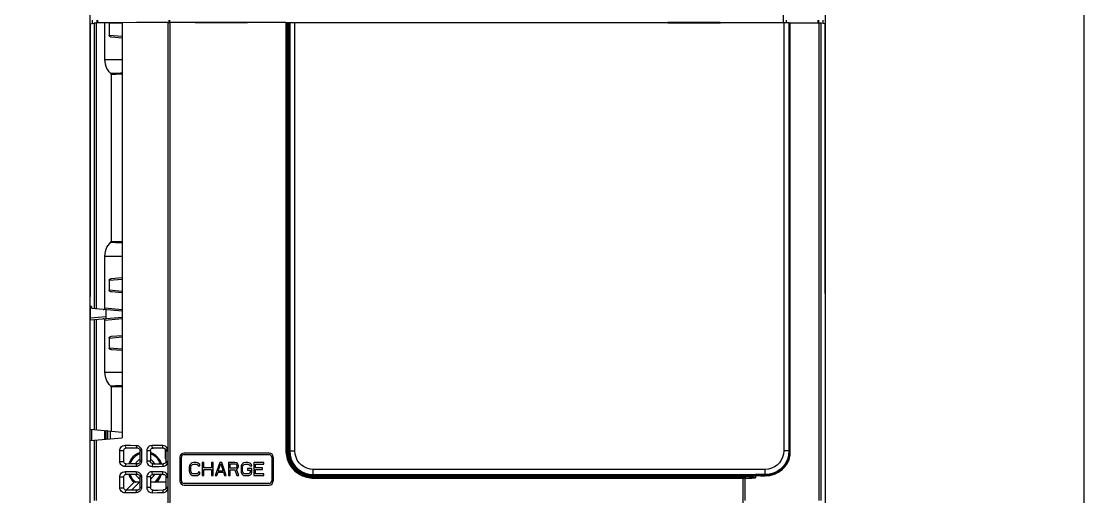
# Model space of a CAD drawing. Header units: inches. Extents: x 187 to 137830, y 99 to 66837.
# Drawn here: x 3117.6 to 3303.7, y 27599.2 to 27682.5 of the extents above; entities that cross this region are included whole.
import ezdxf

# ---------------------------------------------------------------- set-up
doc = ezdxf.new("R2010")
doc.units = ezdxf.units.IN
doc.header["$MEASUREMENT"] = 0
doc.layers.add('NETCHINH', color=7, linetype='Continuous', lineweight=30)

msp = doc.modelspace()

# ---------------------------------------------------------------- linework, layer by layer
at = {"color": 7, "linetype": 'Continuous'}
for p, q in [((3129.62, 27588.45), (3129.62, 27792.72)), ((3258.42, 27588.45), (3258.42, 27792.72)), ((3251.06, 27682.32), (3251.06, 27719.5)), ((3130.08, 27682.17), (3130.08, 27682.75)), ((3130.81, 27682.75), (3130.81, 27682.24)), ((3130.92, 27682.75), (3130.92, 27682.24)), ((3143.42, 27682.75), (3143.42, 27682.31)), ((3143.54, 27682.75), (3143.54, 27682.31)), ((3251.52, 27682.75), (3251.52, 27682.32)), ((3257.12, 27682.75), (3257.12, 27682.24)), ((3257.23, 27682.75), (3257.23, 27682.23)), ((3257.96, 27682.75), (3257.96, 27682.17)), ((3129.65, 27682.08), (3130.35, 27682.22)), ((3129.65, 27682.08), (3129.65, 27634.95)), ((3130.35, 27682.22), (3130.35, 27632.16)), ((3130.69, 27682.23), (3130.69, 27632.13)), ((3132.22, 27675.81), (3132.22, 27682.25)), ((3132.96, 27682.25), (3132.22, 27682.25)), ((3135.24, 27682.27), (3132.96, 27682.26)), ((3132.96, 27682.25), (3132.96, 27680.03)), ((3135.24, 27682.28), (3135.24, 27609.56)), ((3143.24, 27682.31), (3143.24, 27607.54)), ((3148.02, 27682.32), (3143.48, 27682.32)), ((3143.6, 27682.32), (3143.6, 27582.37)), ((3148.02, 27682.26), (3148.02, 27682.32)), ((3148.02, 27682.31), (3157.22, 27682.31)), ((3157.22, 27682.26), (3148.02, 27682.26)), ((3157.21, 27682.29), (3148.04, 27682.29)), ((3148.04, 27682.29), (3157.21, 27682.29)), ((3157.22, 27682.26), (3157.22, 27682.32)), ((3163.93, 27682.32), (3157.22, 27682.32)), ((3163.93, 27682.32), (3163.93, 27607.3)), ((3164.12, 27682.31), (3164.12, 27607.3)), ((3164.12, 27607.3), (3164.12, 27682.31)), ((3164.12, 27682.31), (3164.41, 27682.31)), ((3164.3, 27607.3), (3164.3, 27682.31)), ((3164.3, 27682.31), (3164.41, 27682.31)), ((3164.41, 27682.31), (3164.41, 27607.26)), ((3164.6, 27682.31), (3164.6, 27607.26)), ((3165.5, 27607.26), (3165.5, 27682.32)), ((3165.5, 27682.32), (3230.82, 27682.32)), ((3230.82, 27682.26), (3230.82, 27682.32)), ((3230.82, 27682.31), (3240.02, 27682.31)), ((3230.82, 27682.26), (3240.02, 27682.26)), ((3240.01, 27682.29), (3230.84, 27682.29)), ((3230.84, 27682.29), (3240.01, 27682.29)), ((3240.02, 27682.26), (3240.02, 27682.32)), ((3240.02, 27682.32), (3251.11, 27682.32)), ((3251.11, 27682.32), (3251.11, 27607.26)), ((3252.03, 27682.31), (3252.03, 27607.26)), ((3252.03, 27682.31), (3252.19, 27682.28)), ((3252.19, 27607.1), (3252.19, 27682.28)), ((3252.27, 27607.1), (3252.27, 27682.28)), ((3257.35, 27598.57), (3257.35, 27682.23)), ((3257.7, 27598.57), (3257.7, 27682.22)), ((3258.4, 27682.08), (3257.7, 27682.22)), ((3258.4, 27634.95), (3258.4, 27682.08)), ((3135.24, 27679.84), (3132.96, 27680.03)), ((3135.24, 27679.57), (3133.39, 27679.74)), ((3132.22, 27675.81), (3135.24, 27675.81)), ((3133.35, 27673.2), (3133.35, 27643.99)), ((3133.35, 27643.99), (3134.16, 27643.97)), ((3134.16, 27643.97), (3135.24, 27643.93)), ((3132.22, 27632.27), (3132.22, 27641.38)), ((3132.22, 27641.38), (3135.24, 27641.38)), ((3132.96, 27637.16), (3135.24, 27637.36)), ((3132.96, 27637.16), (3132.96, 27635.41)), ((3133.39, 27637.46), (3135.24, 27637.62)), ((3129.63, 27634.47), (3129.62, 27634.4)), ((3129.62, 27634.4), (3129.62, 27634.36)), ((3129.64, 27634.74), (3129.63, 27634.59)), ((3129.63, 27634.59), (3129.63, 27634.47)), ((3129.65, 27634.95), (3129.64, 27634.74)), ((3135.24, 27635.22), (3132.96, 27635.41)), ((3135.24, 27634.95), (3133.39, 27635.12)), ((3258.41, 27634.66), (3258.4, 27634.95)), ((3258.42, 27634.5), (3258.41, 27634.66)), ((3258.42, 27634.43), (3258.42, 27634.5)), ((3129.72, 27630.51), (3129.72, 27632.32)), ((3129.9, 27632.31), (3129.72, 27632.32)), ((3129.9, 27632.58), (3129.73, 27632.6)), ((3135.24, 27632.01), (3132.22, 27632.27)), ((3132.42, 27630.75), (3129.72, 27630.51)), ((3129.73, 27630.24), (3135.24, 27630.72)), ((3135.24, 27631.73), (3129.92, 27632.2)), ((3132.22, 27630.18), (3135.24, 27630.44)), ((3132.42, 27631.98), (3132.42, 27630.75)), ((3132.47, 27630.48), (3132.47, 27631.98)), ((3130.35, 27630.29), (3130.35, 27611)), ((3130.69, 27630.32), (3130.69, 27610.97)), ((3132.22, 27621.07), (3132.22, 27630.18)), ((3132.96, 27627.04), (3135.24, 27627.24)), ((3132.96, 27627.04), (3132.96, 27625.29)), ((3133.39, 27627.34), (3135.24, 27627.5)), ((3135.24, 27625.1), (3132.96, 27625.29)), ((3135.24, 27624.83), (3133.39, 27625)), ((3132.22, 27621.07), (3135.24, 27621.07)), ((3133.35, 27618.46), (3133.35, 27610.74)), ((3129.62, 27611.07), (3135.24, 27610.57)), ((3129.87, 27611.04), (3129.87, 27609.09)), ((3132.14, 27610.85), (3132.14, 27609.29)), ((3132.42, 27610.82), (3132.42, 27609.31)), ((3132.5, 27610.78), (3132.5, 27610.81)), ((3132.54, 27610.78), (3132.5, 27610.78)), ((3132.54, 27610.81), (3132.54, 27610.78)), ((3132.67, 27610.79), (3132.63, 27610.79)), ((3132.71, 27610.8), (3132.71, 27609.34)), ((3133.17, 27610.76), (3133.17, 27609.38)), ((3129.62, 27609.07), (3135.24, 27609.56)), ((3130.35, 27609.13), (3130.35, 27598.57)), ((3130.69, 27609.16), (3130.69, 27598.57)), ((3134.82, 27605.42), (3134.82, 27607.35)), ((3134.82, 27607.35), (3135.56, 27607.35)), ((3135.56, 27605.42), (3135.56, 27607.35)), ((3138.37, 27607.31), (3138.37, 27605.46)), ((3138.63, 27607.31), (3138.37, 27607.31)), ((3138.63, 27607.31), (3138.63, 27605.46)), ((3139.56, 27607.31), (3139.56, 27605.47)), ((3140.2, 27607.31), (3139.56, 27607.31)), ((3140.2, 27607.31), (3140.2, 27605.47)), ((3142.78, 27607.63), (3142.78, 27605.93)), ((3142.94, 27605.49), (3142.94, 27607.28)), ((3142.94, 27607.28), (3143.3, 27607.28)), ((3143.3, 27605.49), (3143.3, 27607.28)), ((3160.99, 27606.89), (3146.09, 27606.89)), ((3146.09, 27606.62), (3160.99, 27606.62)), ((3164.12, 27607.3), (3163.93, 27607.3)), ((3164.12, 27607.3), (3164.12, 27607.3)), ((3164.3, 27607.3), (3164.12, 27607.3)), ((3164.41, 27607.26), (3164.6, 27607.26)), ((3164.6, 27607.26), (3165.5, 27607.26)), ((3252.03, 27607.26), (3251.11, 27607.26)), ((3252.03, 27607.26), (3252.19, 27607.1)), ((3252.27, 27607.1), (3252.19, 27607.1)), ((3134.82, 27605.42), (3135.56, 27605.42)), ((3138.63, 27605.46), (3138.37, 27605.46)), ((3140.2, 27605.47), (3139.56, 27605.47)), ((3142.78, 27605.93), (3142.94, 27605.93)), ((3142.94, 27605.49), (3143.3, 27605.49)), ((3143.24, 27605.23), (3143.24, 27602.94)), ((3145.35, 27606.16), (3145.35, 27602.02)), ((3145.63, 27602.02), (3145.63, 27606.16)), ((3147.06, 27604.7), (3147.01, 27604.45)), ((3147.01, 27604.45), (3147.01, 27603.72)), ((3147.15, 27604.89), (3147.06, 27604.7)), ((3147.35, 27605.09), (3147.15, 27604.89)), ((3147.3, 27604.45), (3147.35, 27604.65)), ((3147.3, 27603.72), (3147.3, 27604.45)), ((3147.54, 27605.19), (3147.35, 27605.09)), ((3147.35, 27604.65), (3147.44, 27604.8)), ((3147.44, 27604.8), (3147.59, 27604.89)), ((3147.78, 27605.24), (3147.54, 27605.19)), ((3147.59, 27604.89), (3147.78, 27604.94)), ((3148.21, 27605.24), (3147.78, 27605.24)), ((3147.78, 27604.94), (3148.21, 27604.94)), ((3148.45, 27605.19), (3148.21, 27605.24)), ((3148.21, 27604.94), (3148.4, 27604.89)), ((3148.4, 27604.89), (3148.54, 27604.8)), ((3148.64, 27605.09), (3148.45, 27605.19)), ((3148.54, 27604.8), (3148.59, 27604.65)), ((3148.59, 27604.65), (3148.88, 27604.65)), ((3148.83, 27604.89), (3148.64, 27605.09)), ((3148.88, 27604.65), (3148.83, 27604.89)), ((3149.26, 27605.24), (3149.26, 27602.94)), ((3149.55, 27605.24), (3149.26, 27605.24)), ((3149.55, 27604.31), (3149.55, 27605.24)), ((3150.89, 27605.24), (3150.89, 27604.31)), ((3151.18, 27605.24), (3150.89, 27605.24)), ((3151.18, 27602.94), (3151.18, 27605.24)), ((3152.33, 27605.24), (3151.56, 27602.94)), ((3152.09, 27603.72), (3152.52, 27605.04)), ((3152.71, 27605.24), (3152.33, 27605.24)), ((3152.52, 27605.04), (3152.95, 27603.72)), ((3153.48, 27602.94), (3152.71, 27605.24)), ((3153.86, 27605.24), (3153.86, 27602.94)), ((3155.01, 27605.24), (3153.86, 27605.24)), ((3154.15, 27604.26), (3154.15, 27604.99)), ((3154.15, 27604.99), (3155.06, 27604.99)), ((3155.25, 27605.19), (3155.01, 27605.24)), ((3155.06, 27604.99), (3155.2, 27604.94)), ((3155.2, 27604.94), (3155.3, 27604.84)), ((3155.3, 27604.4), (3155.2, 27604.31)), ((3155.44, 27605.04), (3155.25, 27605.19)), ((3155.3, 27604.84), (3155.35, 27604.7)), ((3155.35, 27604.55), (3155.3, 27604.4)), ((3155.35, 27604.7), (3155.35, 27604.55)), ((3155.59, 27604.84), (3155.44, 27605.04)), ((3155.44, 27604.16), (3155.59, 27604.36)), ((3155.64, 27604.7), (3155.59, 27604.84)), ((3155.59, 27604.36), (3155.64, 27604.5)), ((3155.64, 27604.5), (3155.64, 27604.7)), ((3156.11, 27604.7), (3156.07, 27604.45)), ((3156.07, 27604.45), (3156.07, 27603.72)), ((3156.21, 27604.89), (3156.11, 27604.7)), ((3156.4, 27605.09), (3156.21, 27604.89)), ((3156.35, 27604.45), (3156.4, 27604.65)), ((3156.35, 27603.72), (3156.35, 27604.45)), ((3156.59, 27605.19), (3156.4, 27605.09)), ((3156.4, 27604.65), (3156.5, 27604.8)), ((3156.5, 27604.8), (3156.64, 27604.89)), ((3156.83, 27605.24), (3156.59, 27605.19)), ((3156.64, 27604.89), (3156.83, 27604.94)), ((3157.26, 27605.24), (3156.83, 27605.24)), ((3156.83, 27604.94), (3157.26, 27604.94)), ((3157.5, 27605.19), (3157.26, 27605.24)), ((3157.26, 27604.94), (3157.46, 27604.89)), ((3157.46, 27604.89), (3157.6, 27604.8)), ((3157.7, 27605.09), (3157.5, 27605.19)), ((3157.6, 27604.8), (3157.65, 27604.65)), ((3157.65, 27604.65), (3157.94, 27604.65)), ((3157.89, 27604.89), (3157.7, 27605.09)), ((3157.94, 27604.65), (3157.89, 27604.89)), ((3158.32, 27605.24), (3158.32, 27602.94)), ((3160.04, 27605.24), (3158.32, 27605.24)), ((3158.61, 27604.31), (3158.61, 27604.94)), ((3158.61, 27604.94), (3160.04, 27604.94)), ((3160.04, 27604.94), (3160.04, 27605.24)), ((3161.45, 27606.16), (3161.45, 27602.02)), ((3161.73, 27602.02), (3161.73, 27606.16)), ((3134.82, 27600.82), (3134.82, 27602.75)), ((3134.82, 27602.75), (3135.56, 27602.75)), ((3135.56, 27600.82), (3135.56, 27602.75)), ((3138.37, 27602.71), (3138.37, 27600.86)), ((3138.63, 27602.71), (3138.37, 27602.71)), ((3138.63, 27602.71), (3138.63, 27600.86)), ((3139.56, 27602.71), (3139.56, 27600.87)), ((3140.2, 27602.71), (3139.56, 27602.71)), ((3140.2, 27602.71), (3140.2, 27600.87)), ((3142.94, 27600.89), (3142.94, 27602.68)), ((3142.94, 27602.68), (3143.3, 27602.68)), ((3143.3, 27600.89), (3143.3, 27602.68)), ((3147.01, 27603.72), (3147.06, 27603.47)), ((3147.06, 27603.47), (3147.15, 27603.28)), ((3147.15, 27603.28), (3147.35, 27603.08)), ((3147.35, 27603.52), (3147.3, 27603.72)), ((3147.44, 27603.38), (3147.35, 27603.52)), ((3147.35, 27603.08), (3147.54, 27602.99)), ((3147.59, 27603.28), (3147.44, 27603.38)), ((3147.54, 27602.99), (3147.78, 27602.94)), ((3147.78, 27603.23), (3147.59, 27603.28)), ((3148.21, 27603.23), (3147.78, 27603.23)), ((3147.78, 27602.94), (3148.21, 27602.94)), ((3148.4, 27603.28), (3148.21, 27603.23)), ((3148.21, 27602.94), (3148.45, 27602.99)), ((3148.54, 27603.38), (3148.4, 27603.28)), ((3148.45, 27602.99), (3148.64, 27603.08)), ((3148.59, 27603.52), (3148.54, 27603.38)), ((3148.88, 27603.52), (3148.59, 27603.52)), ((3148.64, 27603.08), (3148.83, 27603.28)), ((3148.83, 27603.28), (3148.88, 27603.52)), ((3149.26, 27602.94), (3149.55, 27602.94)), ((3150.89, 27604.31), (3149.55, 27604.31)), ((3149.55, 27602.94), (3149.55, 27604.01)), ((3149.55, 27604.01), (3150.89, 27604.01)), ((3150.89, 27604.01), (3150.89, 27602.94)), ((3150.89, 27602.94), (3151.18, 27602.94)), ((3151.56, 27602.94), (3151.85, 27602.94)), ((3151.85, 27602.94), (3152.04, 27603.52)), ((3152.04, 27603.52), (3153, 27603.52)), ((3152.95, 27603.72), (3152.09, 27603.72)), ((3153, 27603.52), (3153.19, 27602.94)), ((3153.19, 27602.94), (3153.48, 27602.94)), ((3153.86, 27602.94), (3154.15, 27602.94)), ((3155.06, 27604.26), (3154.15, 27604.26)), ((3154.15, 27602.94), (3154.15, 27603.96)), ((3154.15, 27603.96), (3154.96, 27603.96)), ((3154.96, 27603.96), (3155.35, 27602.94)), ((3155.2, 27604.31), (3155.06, 27604.26)), ((3155.25, 27604.06), (3155.44, 27604.16)), ((3155.68, 27602.94), (3155.25, 27604.06)), ((3155.35, 27602.94), (3155.68, 27602.94)), ((3156.07, 27603.72), (3156.11, 27603.47)), ((3156.11, 27603.47), (3156.21, 27603.28)), ((3156.21, 27603.28), (3156.4, 27603.08)), ((3156.4, 27603.52), (3156.35, 27603.72)), ((3156.5, 27603.38), (3156.4, 27603.52)), ((3156.4, 27603.08), (3156.59, 27602.99)), ((3156.64, 27603.28), (3156.5, 27603.38)), ((3156.59, 27602.99), (3156.83, 27602.94)), ((3156.83, 27603.23), (3156.64, 27603.28)), ((3157.26, 27603.23), (3156.83, 27603.23)), ((3156.83, 27602.94), (3157.26, 27602.94)), ((3157.22, 27604.21), (3157.22, 27603.92)), ((3157.94, 27604.21), (3157.22, 27604.21)), ((3157.22, 27603.92), (3157.65, 27603.92)), ((3157.46, 27603.28), (3157.26, 27603.23)), ((3157.26, 27602.94), (3157.5, 27602.99)), ((3157.6, 27603.38), (3157.46, 27603.28)), ((3157.5, 27602.99), (3157.7, 27603.08)), ((3157.65, 27603.52), (3157.6, 27603.38)), ((3157.65, 27603.92), (3157.65, 27603.52)), ((3157.7, 27603.08), (3157.89, 27603.28)), ((3157.89, 27603.28), (3157.94, 27603.47)), ((3157.94, 27603.47), (3157.94, 27604.21)), ((3158.32, 27602.94), (3160.04, 27602.94)), ((3159.85, 27604.31), (3158.61, 27604.31)), ((3158.61, 27603.23), (3158.61, 27604.01)), ((3158.61, 27604.01), (3159.85, 27604.01)), ((3160.04, 27603.23), (3158.61, 27603.23)), ((3159.85, 27604.01), (3159.85, 27604.31)), ((3160.04, 27602.94), (3160.04, 27603.23)), ((3168.72, 27603.13), (3168.72, 27604.04)), ((3247.89, 27604.04), (3168.72, 27604.04)), ((3168.72, 27602.95), (3168.72, 27603.13)), ((3168.72, 27603.13), (3245.31, 27603.13)), ((3168.72, 27602.95), (3245.31, 27602.95)), ((3168.72, 27602.89), (3168.72, 27602.7)), ((3244.51, 27602.89), (3168.72, 27602.89)), ((3168.72, 27602.7), (3168.72, 27602.52)), ((3168.72, 27602.7), (3168.72, 27602.7)), ((3168.72, 27602.7), (3243.99, 27602.7)), ((3244.51, 27602.7), (3168.72, 27602.7)), ((3168.72, 27602.52), (3243.99, 27602.52)), ((3243.99, 27581.8), (3243.99, 27602.7)), ((3244.29, 27602.7), (3244.51, 27602.7)), ((3244.34, 27598.57), (3244.34, 27602.52)), ((3244.51, 27602.89), (3244.51, 27602.7)), ((3245.31, 27602.81), (3245.27, 27602.67)), ((3245.31, 27602.81), (3245.31, 27603.13)), ((3246.11, 27602.94), (3246.2, 27602.94)), ((3247.89, 27603.12), (3246.16, 27603.12)), ((3246.2, 27602.94), (3246.2, 27602.53)), ((3247.89, 27603.12), (3247.89, 27604.04)), ((3247.89, 27603.12), (3247.93, 27603.09)), ((3134.82, 27600.82), (3135.56, 27600.82)), ((3137.35, 27601.79), (3135.94, 27600.38)), ((3138.27, 27601.79), (3137.35, 27601.79)), ((3138.63, 27600.86), (3138.37, 27600.86)), ((3140.2, 27600.87), (3139.56, 27600.87)), ((3142.94, 27601.79), (3142.87, 27601.79)), ((3142.94, 27600.89), (3143.3, 27600.89)), ((3143.24, 27600.63), (3143.24, 27582.38)), ((3160.99, 27601.56), (3146.09, 27601.56)), ((3146.09, 27601.28), (3160.99, 27601.28))]:
    msp.add_line(p, q, dxfattribs=at)
at = {"color": 3, "linetype": 'Continuous'}
for p, q in [((3138.27, 27601.79), (3136.87, 27600.38)), ((3138.37, 27601.79), (3138.27, 27601.79)), ((3142.87, 27601.79), (3140.2, 27601.79)), ((3142.94, 27601.72), (3142.87, 27601.79))]:
    msp.add_line(p, q, dxfattribs=at)
at = {"color": 7, "linetype": 'Continuous'}
for points in [[(3130.35, 27682.22), (3130.4, 27682.23), (3130.51, 27682.23), (3130.69, 27682.23)], [(3132.22, 27682.25), (3131.44, 27682.24), (3130.69, 27682.23)], [(3132.96, 27682.25), (3133.81, 27682.26), (3134.68, 27682.27), (3135.24, 27682.27)], [(3143.24, 27682.31), (3140.43, 27682.3), (3137.75, 27682.29), (3135.24, 27682.28)], [(3143.24, 27682.31), (3143.36, 27682.32), (3143.48, 27682.32)], [(3163.93, 27682.32), (3164, 27682.32), (3164.06, 27682.31), (3164.1, 27682.31), (3164.12, 27682.31)], [(3164.12, 27682.31), (3164.13, 27682.31), (3164.17, 27682.31), (3164.23, 27682.31), (3164.3, 27682.31)], [(3164.41, 27682.31), (3164.48, 27682.31), (3164.53, 27682.31), (3164.57, 27682.31), (3164.6, 27682.31)], [(3164.6, 27682.31), (3164.66, 27682.31), (3164.76, 27682.32), (3164.91, 27682.32), (3165.09, 27682.32), (3165.29, 27682.32), (3165.5, 27682.32)], [(3251.11, 27682.32), (3251.34, 27682.32), (3251.56, 27682.32), (3251.74, 27682.32), (3251.89, 27682.32), (3251.99, 27682.31), (3252.03, 27682.31)], [(3252.19, 27682.28), (3252.2, 27682.28), (3252.23, 27682.28), (3254.08, 27682.26)], [(3254.08, 27682.26), (3255.78, 27682.25), (3257.35, 27682.23)], [(3257.35, 27682.23), (3257.53, 27682.23), (3257.65, 27682.23), (3257.7, 27682.22)], [(3133.39, 27679.74), (3133.27, 27679.76), (3133.17, 27679.79), (3133.09, 27679.84), (3133.02, 27679.9), (3132.98, 27679.96), (3132.96, 27680.03)], [(3133.27, 27673.37), (3133, 27673.65), (3132.78, 27673.94), (3132.59, 27674.27), (3132.43, 27674.62), (3132.32, 27675), (3132.25, 27675.4), (3132.22, 27675.81)], [(3135.24, 27673.44), (3134.95, 27673.43), (3134.11, 27673.4), (3133.27, 27673.37)], [(3133.35, 27673.2), (3133.34, 27673.26), (3133.31, 27673.32), (3133.27, 27673.37)], [(3135.24, 27673.26), (3134.16, 27673.23), (3133.35, 27673.2)], [(3132.22, 27641.38), (3132.25, 27641.79), (3132.32, 27642.2), (3132.44, 27642.58), (3132.59, 27642.93), (3132.78, 27643.26), (3133.01, 27643.55), (3133.27, 27643.82)], [(3133.27, 27643.82), (3133.31, 27643.87), (3133.34, 27643.93), (3133.35, 27643.99)], [(3133.27, 27643.82), (3134.11, 27643.79), (3134.95, 27643.77), (3135.24, 27643.76)], [(3132.96, 27637.16), (3132.98, 27637.23), (3133.02, 27637.3), (3133.09, 27637.35), (3133.17, 27637.4), (3133.27, 27637.44), (3133.39, 27637.46)], [(3129.62, 27635.76), (3129.63, 27635.64), (3129.65, 27635.61)], [(3129.62, 27634.36), (3129.62, 27634.34), (3129.62, 27634.33)], [(3133.39, 27635.12), (3133.27, 27635.14), (3133.17, 27635.17), (3133.09, 27635.22), (3133.02, 27635.28), (3132.98, 27635.34), (3132.96, 27635.41)], [(3258.4, 27635.61), (3258.41, 27635.64), (3258.42, 27635.76)], [(3258.42, 27634.33), (3258.42, 27634.34), (3258.42, 27634.36), (3258.42, 27634.38), (3258.42, 27634.43)], [(3129.72, 27632.32), (3129.72, 27632.41), (3129.72, 27632.48), (3129.73, 27632.54), (3129.73, 27632.58), (3129.73, 27632.6)], [(3129.9, 27632.58), (3129.9, 27632.57), (3129.9, 27632.55), (3129.91, 27632.51), (3129.91, 27632.45), (3129.91, 27632.39)], [(3129.91, 27632.39), (3129.91, 27632.31), (3129.92, 27632.25), (3129.92, 27632.21), (3129.92, 27632.2)], [(3131.91, 27632.03), (3131.99, 27632.03), (3132.07, 27632.05), (3132.13, 27632.09), (3132.18, 27632.14), (3132.21, 27632.2), (3132.22, 27632.27)], [(3129.73, 27630.24), (3129.73, 27630.25), (3129.73, 27630.29), (3129.72, 27630.35), (3129.72, 27630.43), (3129.72, 27630.51)], [(3132.22, 27630.18), (3132.21, 27630.25), (3132.18, 27630.31), (3132.13, 27630.37), (3132.07, 27630.4), (3131.99, 27630.42), (3131.91, 27630.43)], [(3132.42, 27630.75), (3132.42, 27630.66), (3132.42, 27630.59), (3132.42, 27630.52), (3132.42, 27630.49), (3132.42, 27630.47)], [(3132.96, 27627.04), (3132.98, 27627.11), (3133.02, 27627.18), (3133.09, 27627.23), (3133.17, 27627.28), (3133.27, 27627.32), (3133.39, 27627.34)], [(3133.39, 27625), (3133.27, 27625.02), (3133.17, 27625.05), (3133.09, 27625.1), (3133.02, 27625.16), (3132.98, 27625.22), (3132.96, 27625.29)], [(3133.27, 27618.63), (3133, 27618.91), (3132.78, 27619.2), (3132.59, 27619.53), (3132.43, 27619.88), (3132.32, 27620.26), (3132.25, 27620.66), (3132.22, 27621.07)], [(3135.24, 27618.7), (3134.95, 27618.69), (3134.11, 27618.66), (3133.27, 27618.63)], [(3133.35, 27618.46), (3133.34, 27618.52), (3133.31, 27618.58), (3133.27, 27618.63)], [(3135.24, 27618.52), (3134.16, 27618.49), (3133.35, 27618.46)], [(3134.82, 27607.35), (3134.84, 27607.52), (3134.89, 27607.7), (3134.99, 27607.87), (3135.12, 27608.02), (3135.3, 27608.14), (3135.52, 27608.23), (3135.77, 27608.26)], [(3135.77, 27608.26), (3135.78, 27608.12), (3135.82, 27607.99), (3135.88, 27607.89), (3135.95, 27607.82), (3136.02, 27607.8)], [(3135.77, 27608.26), (3136.72, 27608.25), (3137.7, 27608.24)], [(3137.7, 27608.24), (3137.71, 27608.1), (3137.74, 27607.97), (3137.79, 27607.87), (3137.85, 27607.8), (3137.91, 27607.78)], [(3137.7, 27608.24), (3137.92, 27608.21), (3138.13, 27608.13), (3138.3, 27608.01), (3138.44, 27607.86), (3138.54, 27607.69), (3138.61, 27607.5), (3138.63, 27607.31)], [(3140.5, 27608.22), (3140.24, 27608.18), (3140, 27608.08), (3139.81, 27607.93), (3139.67, 27607.74), (3139.58, 27607.53), (3139.56, 27607.31)], [(3140.67, 27607.76), (3140.62, 27607.78), (3140.57, 27607.84), (3140.53, 27607.95), (3140.51, 27608.08), (3140.5, 27608.22)], [(3142.35, 27608.21), (3141.42, 27608.21), (3140.5, 27608.22)], [(3143.24, 27607.54), (3143.15, 27607.75), (3143.01, 27607.94), (3142.82, 27608.08), (3142.59, 27608.17), (3142.35, 27608.21)], [(3142.48, 27607.75), (3142.44, 27607.77), (3142.4, 27607.83), (3142.37, 27607.93), (3142.35, 27608.06), (3142.35, 27608.21)], [(3135.56, 27607.35), (3135.57, 27607.46), (3135.61, 27607.56), (3135.66, 27607.64), (3135.73, 27607.71), (3135.81, 27607.76), (3135.9, 27607.79), (3136, 27607.8), (3136.02, 27607.8)], [(3136.02, 27607.8), (3136.6, 27607.79), (3137.31, 27607.79), (3137.91, 27607.78)], [(3137.91, 27607.78), (3137.96, 27607.78), (3138.08, 27607.75), (3138.18, 27607.69), (3138.27, 27607.6), (3138.34, 27607.49), (3138.37, 27607.36), (3138.37, 27607.31)], [(3140.2, 27607.31), (3140.2, 27607.32), (3140.23, 27607.45), (3140.29, 27607.57), (3140.38, 27607.67), (3140.5, 27607.73), (3140.63, 27607.76), (3140.67, 27607.76)], [(3142.48, 27607.75), (3141.57, 27607.75), (3140.67, 27607.76)], [(3142.48, 27607.75), (3142.53, 27607.74), (3142.66, 27607.71), (3142.77, 27607.64), (3142.86, 27607.55), (3142.91, 27607.43), (3142.92, 27607.41)], [(3142.92, 27607.41), (3142.94, 27607.43), (3143, 27607.46), (3143.11, 27607.5), (3143.24, 27607.54)], [(3142.92, 27607.41), (3142.92, 27607.4), (3142.94, 27607.28)], [(3143.3, 27607.28), (3143.28, 27607.41), (3143.24, 27607.54)], [(3163.93, 27607.3), (3163.94, 27607.05), (3163.96, 27606.77), (3164.01, 27606.47), (3164.08, 27606.14), (3164.18, 27605.78), (3164.33, 27605.39), (3164.53, 27604.99), (3164.8, 27604.56), (3165.13, 27604.14), (3165.52, 27603.74), (3165.95, 27603.4), (3166.38, 27603.13), (3166.79, 27602.92), (3167.18, 27602.77), (3167.55, 27602.66), (3167.88, 27602.59), (3168.19, 27602.55), (3168.47, 27602.52), (3168.72, 27602.52)], [(3164.12, 27607.3), (3164.12, 27607.06), (3164.15, 27606.79), (3164.19, 27606.5), (3164.26, 27606.18), (3164.36, 27605.84), (3164.5, 27605.47), (3164.69, 27605.08), (3164.95, 27604.67), (3165.27, 27604.26), (3165.65, 27603.88), (3166.06, 27603.55), (3166.47, 27603.29), (3166.87, 27603.09), (3167.24, 27602.94), (3167.59, 27602.84), (3167.91, 27602.77), (3168.21, 27602.73), (3168.48, 27602.71), (3168.72, 27602.7)], [(3168.72, 27602.7), (3168.46, 27602.71), (3168.18, 27602.74), (3167.87, 27602.78), (3167.53, 27602.86), (3167.16, 27602.98), (3166.76, 27603.14), (3166.35, 27603.36), (3165.92, 27603.65), (3165.5, 27604.02), (3165.13, 27604.43), (3164.82, 27604.86), (3164.58, 27605.29), (3164.41, 27605.69), (3164.29, 27606.08), (3164.2, 27606.43), (3164.15, 27606.75), (3164.13, 27607.04), (3164.12, 27607.3)], [(3168.72, 27602.89), (3168.47, 27602.89), (3168.2, 27602.92), (3167.9, 27602.96), (3167.57, 27603.04), (3167.22, 27603.15), (3166.84, 27603.31), (3166.44, 27603.52), (3166.03, 27603.8), (3165.63, 27604.15), (3165.27, 27604.55), (3164.98, 27604.96), (3164.75, 27605.37), (3164.58, 27605.76), (3164.46, 27606.12), (3164.38, 27606.46), (3164.34, 27606.77), (3164.31, 27607.05), (3164.3, 27607.3)], [(3164.41, 27607.26), (3164.48, 27606.51), (3164.68, 27605.78), (3164.99, 27605.1), (3165.42, 27604.49), (3165.95, 27603.96), (3166.57, 27603.53), (3167.25, 27603.21), (3167.97, 27603.02), (3168.72, 27602.95)], [(3164.6, 27607.26), (3164.66, 27606.54), (3164.85, 27605.85), (3165.15, 27605.19), (3165.56, 27604.61), (3166.07, 27604.1), (3166.66, 27603.69), (3167.31, 27603.38), (3168, 27603.2), (3168.72, 27603.13)], [(3168.72, 27604.04), (3168.16, 27604.09), (3167.62, 27604.23), (3167.11, 27604.47), (3166.65, 27604.79), (3166.26, 27605.19), (3165.93, 27605.65), (3165.7, 27606.16), (3165.55, 27606.7), (3165.5, 27607.26)], [(3247.86, 27602.9), (3248.68, 27602.96), (3249.49, 27603.17), (3250.23, 27603.52), (3250.87, 27603.99), (3251.39, 27604.54), (3251.79, 27605.15), (3252.06, 27605.79), (3252.22, 27606.44), (3252.27, 27607.1)], [(3251.11, 27607.26), (3251.06, 27606.7), (3250.92, 27606.15), (3250.68, 27605.65), (3250.36, 27605.19), (3249.96, 27604.79), (3249.5, 27604.47), (3248.99, 27604.23), (3248.45, 27604.09), (3247.89, 27604.04)], [(3252.03, 27607.26), (3251.97, 27606.54), (3251.78, 27605.84), (3251.47, 27605.19), (3251.06, 27604.6), (3250.55, 27604.09), (3249.96, 27603.68), (3249.31, 27603.37), (3248.61, 27603.18), (3247.89, 27603.12)], [(3247.93, 27603.09), (3248.73, 27603.14), (3249.5, 27603.34), (3250.22, 27603.68), (3250.83, 27604.12), (3251.34, 27604.65), (3251.72, 27605.23), (3251.98, 27605.84), (3252.14, 27606.47), (3252.19, 27607.1)], [(3135.77, 27604.51), (3135.52, 27604.54), (3135.3, 27604.63), (3135.12, 27604.75), (3134.99, 27604.91), (3134.89, 27605.08), (3134.84, 27605.25), (3134.82, 27605.42)], [(3136.02, 27604.97), (3136.01, 27604.97), (3135.91, 27604.98), (3135.82, 27605.01), (3135.74, 27605.06), (3135.67, 27605.12), (3135.61, 27605.21), (3135.57, 27605.31), (3135.56, 27605.42)], [(3135.77, 27604.51), (3135.78, 27604.66), (3135.82, 27604.78), (3135.88, 27604.89), (3135.95, 27604.95), (3136.02, 27604.97)], [(3137.7, 27604.53), (3137.04, 27604.53), (3136.4, 27604.52), (3135.77, 27604.51)], [(3137.91, 27604.99), (3137.32, 27604.99), (3136.61, 27604.98), (3136.02, 27604.97)], [(3138.63, 27605.46), (3138.61, 27605.27), (3138.55, 27605.08), (3138.44, 27604.91), (3138.3, 27604.76), (3138.13, 27604.64), (3137.92, 27604.56), (3137.7, 27604.53)], [(3137.7, 27604.53), (3137.71, 27604.68), (3137.74, 27604.8), (3137.79, 27604.91), (3137.85, 27604.97), (3137.91, 27604.99)], [(3138.37, 27605.46), (3138.37, 27605.42), (3138.34, 27605.29), (3138.28, 27605.18), (3138.19, 27605.09), (3138.08, 27605.03), (3137.97, 27605), (3137.91, 27604.99)], [(3139.56, 27605.47), (3139.58, 27605.25), (3139.67, 27605.03), (3139.81, 27604.84), (3140, 27604.69), (3140.24, 27604.59), (3140.5, 27604.55)], [(3140.67, 27605.01), (3140.62, 27605.02), (3140.49, 27605.05), (3140.38, 27605.11), (3140.29, 27605.21), (3140.23, 27605.33), (3140.2, 27605.47)], [(3140.67, 27605.01), (3140.62, 27604.99), (3140.57, 27604.93), (3140.53, 27604.83), (3140.51, 27604.7), (3140.5, 27604.55)], [(3140.5, 27604.55), (3141.11, 27604.56), (3141.73, 27604.56), (3142.35, 27604.57)], [(3140.67, 27605.01), (3141.27, 27605.02), (3141.87, 27605.02), (3142.48, 27605.03)], [(3142.35, 27604.57), (3142.59, 27604.6), (3142.82, 27604.69), (3143.01, 27604.84), (3143.15, 27605.02), (3143.24, 27605.23)], [(3142.48, 27605.03), (3142.44, 27605), (3142.4, 27604.94), (3142.37, 27604.84), (3142.35, 27604.71), (3142.35, 27604.57)], [(3142.92, 27605.36), (3142.91, 27605.33), (3142.85, 27605.22), (3142.76, 27605.12), (3142.65, 27605.06), (3142.52, 27605.03), (3142.48, 27605.03)], [(3142.94, 27605.49), (3142.94, 27605.47), (3142.92, 27605.36)], [(3142.92, 27605.36), (3142.94, 27605.34), (3143, 27605.32), (3143.11, 27605.28), (3143.24, 27605.23)], [(3143.24, 27605.23), (3143.28, 27605.36), (3143.3, 27605.49)], [(3134.82, 27602.75), (3134.84, 27602.93), (3134.89, 27603.1), (3134.99, 27603.27), (3135.12, 27603.42), (3135.3, 27603.55), (3135.52, 27603.63), (3135.77, 27603.66)], [(3135.56, 27602.75), (3135.57, 27602.86), (3135.61, 27602.96), (3135.66, 27603.04), (3135.73, 27603.11), (3135.81, 27603.16), (3135.9, 27603.19), (3136, 27603.2), (3136.02, 27603.2)], [(3135.77, 27603.66), (3135.78, 27603.52), (3135.82, 27603.39), (3135.88, 27603.29), (3135.95, 27603.22), (3136.02, 27603.2)], [(3135.77, 27603.66), (3136.4, 27603.65), (3137.04, 27603.65), (3137.7, 27603.64)], [(3136.02, 27603.2), (3136.6, 27603.19), (3137.31, 27603.19), (3137.91, 27603.18)], [(3137.7, 27603.64), (3137.71, 27603.5), (3137.74, 27603.37), (3137.79, 27603.27), (3137.85, 27603.2), (3137.91, 27603.18)], [(3137.7, 27603.64), (3137.92, 27603.61), (3138.13, 27603.53), (3138.3, 27603.41), (3138.44, 27603.26), (3138.54, 27603.09), (3138.61, 27602.9), (3138.63, 27602.71)], [(3137.91, 27603.18), (3137.96, 27603.18), (3138.08, 27603.15), (3138.18, 27603.09), (3138.27, 27603), (3138.34, 27602.89), (3138.37, 27602.76), (3138.37, 27602.71)], [(3140.5, 27603.62), (3140.24, 27603.58), (3140, 27603.48), (3139.81, 27603.33), (3139.67, 27603.14), (3139.58, 27602.93), (3139.56, 27602.71)], [(3140.2, 27602.71), (3140.2, 27602.72), (3140.23, 27602.85), (3140.29, 27602.97), (3140.38, 27603.07), (3140.5, 27603.13), (3140.63, 27603.16), (3140.67, 27603.16)], [(3140.67, 27603.16), (3140.62, 27603.18), (3140.57, 27603.24), (3140.53, 27603.35), (3140.51, 27603.48), (3140.5, 27603.62)], [(3142.35, 27603.61), (3141.73, 27603.61), (3141.11, 27603.61), (3140.5, 27603.62)], [(3142.48, 27603.15), (3141.87, 27603.15), (3141.27, 27603.15), (3140.67, 27603.16)], [(3143.24, 27602.94), (3143.15, 27603.15), (3143.01, 27603.34), (3142.82, 27603.48), (3142.59, 27603.57), (3142.35, 27603.61)], [(3142.48, 27603.15), (3142.44, 27603.17), (3142.4, 27603.23), (3142.37, 27603.33), (3142.35, 27603.46), (3142.35, 27603.61)], [(3142.48, 27603.15), (3142.53, 27603.14), (3142.66, 27603.11), (3142.77, 27603.04), (3142.86, 27602.95), (3142.91, 27602.83), (3142.92, 27602.81)], [(3142.92, 27602.81), (3142.94, 27602.83), (3143, 27602.86), (3143.11, 27602.9), (3143.24, 27602.94)], [(3142.92, 27602.81), (3142.92, 27602.8), (3142.94, 27602.68)], [(3143.3, 27602.68), (3143.28, 27602.81), (3143.24, 27602.94)], [(3243.99, 27602.7), (3244.14, 27602.7), (3244.29, 27602.7)], [(3243.99, 27602.52), (3244.16, 27602.52), (3244.34, 27602.52)], [(3244.29, 27602.7), (3244.31, 27602.69), (3244.32, 27602.65), (3244.33, 27602.59), (3244.34, 27602.52)], [(3244.34, 27602.52), (3244.9, 27602.52), (3245.52, 27602.52), (3246.2, 27602.53)], [(3245.31, 27602.81), (3245.06, 27602.85), (3244.8, 27602.88), (3244.51, 27602.89)], [(3245.27, 27602.67), (3245.04, 27602.69), (3244.79, 27602.7), (3244.51, 27602.7)], [(3246.2, 27602.53), (3246.12, 27602.54), (3246.03, 27602.56), (3245.92, 27602.58), (3245.8, 27602.6), (3245.67, 27602.62), (3245.54, 27602.63), (3245.4, 27602.65), (3245.27, 27602.67)], [(3245.31, 27603.13), (3245.59, 27603.13), (3245.88, 27603.13), (3246.26, 27603.12)], [(3245.31, 27602.95), (3245.58, 27602.95), (3245.85, 27602.94), (3246.11, 27602.94)], [(3246.2, 27602.53), (3246.13, 27602.56), (3246.04, 27602.59), (3245.93, 27602.62), (3245.82, 27602.66), (3245.69, 27602.71), (3245.56, 27602.74), (3245.43, 27602.78), (3245.31, 27602.81)], [(3246.11, 27602.94), (3246.11, 27603.01), (3246.12, 27603.06), (3246.14, 27603.1), (3246.16, 27603.12)], [(3246.2, 27602.94), (3246.21, 27603), (3246.22, 27603.06), (3246.24, 27603.1), (3246.26, 27603.12)], [(3246.2, 27602.94), (3247.03, 27602.92), (3247.86, 27602.9)], [(3246.26, 27603.12), (3247.1, 27603.1), (3247.93, 27603.09)], [(3247.86, 27602.9), (3247.86, 27602.97), (3247.88, 27603.03), (3247.9, 27603.07), (3247.93, 27603.09)], [(3135.77, 27599.91), (3135.52, 27599.94), (3135.3, 27600.03), (3135.12, 27600.15), (3134.99, 27600.31), (3134.89, 27600.48), (3134.84, 27600.65), (3134.82, 27600.82)], [(3136.02, 27600.37), (3136.01, 27600.37), (3135.91, 27600.38), (3135.82, 27600.41), (3135.74, 27600.46), (3135.67, 27600.52), (3135.61, 27600.61), (3135.57, 27600.71), (3135.56, 27600.82)], [(3138.63, 27600.86), (3138.61, 27600.67), (3138.55, 27600.48), (3138.44, 27600.31), (3138.3, 27600.16), (3138.13, 27600.04), (3137.92, 27599.96), (3137.7, 27599.93)], [(3138.37, 27600.86), (3138.37, 27600.82), (3138.34, 27600.69), (3138.28, 27600.58), (3138.19, 27600.49), (3138.08, 27600.43), (3137.97, 27600.4), (3137.91, 27600.39)], [(3139.56, 27600.87), (3139.58, 27600.65), (3139.67, 27600.43), (3139.81, 27600.24), (3140, 27600.09), (3140.24, 27599.99), (3140.5, 27599.95)], [(3140.67, 27600.41), (3140.62, 27600.42), (3140.49, 27600.45), (3140.38, 27600.51), (3140.29, 27600.61), (3140.23, 27600.73), (3140.2, 27600.87)], [(3142.35, 27599.97), (3142.59, 27600), (3142.82, 27600.09), (3143.01, 27600.24), (3143.15, 27600.42), (3143.24, 27600.63)], [(3142.92, 27600.76), (3142.91, 27600.73), (3142.85, 27600.62), (3142.76, 27600.52), (3142.65, 27600.46), (3142.52, 27600.43), (3142.48, 27600.43)], [(3142.94, 27600.89), (3142.94, 27600.87), (3142.92, 27600.76)], [(3142.92, 27600.76), (3142.94, 27600.74), (3143, 27600.72), (3143.11, 27600.68), (3143.24, 27600.63)], [(3143.24, 27600.63), (3143.28, 27600.76), (3143.3, 27600.89)], [(3135.77, 27599.91), (3135.78, 27600.06), (3135.82, 27600.18), (3135.88, 27600.29), (3135.95, 27600.35), (3136.02, 27600.37)], [(3137.7, 27599.93), (3136.72, 27599.92), (3135.77, 27599.91)], [(3137.91, 27600.39), (3137.32, 27600.39), (3136.61, 27600.38), (3136.02, 27600.37)], [(3137.7, 27599.93), (3137.71, 27600.08), (3137.74, 27600.2), (3137.79, 27600.31), (3137.85, 27600.37), (3137.91, 27600.39)], [(3140.67, 27600.41), (3140.62, 27600.39), (3140.57, 27600.33), (3140.53, 27600.23), (3140.51, 27600.1), (3140.5, 27599.95)], [(3140.5, 27599.95), (3141.42, 27599.96), (3142.35, 27599.97)], [(3140.67, 27600.41), (3141.57, 27600.42), (3142.48, 27600.43)], [(3142.48, 27600.43), (3142.44, 27600.4), (3142.4, 27600.34), (3142.37, 27600.24), (3142.35, 27600.11), (3142.35, 27599.97)]]:
    msp.add_lwpolyline(points, dxfattribs=at)
for centre, radius, start, end in [((3139.28, 27604.09), 3.02, 107.6234, 162.8447), ((3139.28, 27604.09), 2.82, 108.9567, 161.5021), ((3139.28, 27604.09), 2.82, 19.4228, 70.8852), ((3139.28, 27604.09), 3.02, 18.0957, 72.2237), ((3146.09, 27606.16), 0.736, 90, 180), ((3146.09, 27606.16), 0.46, 90, 180), ((3160.99, 27606.16), 0.736, 0, 90), ((3160.99, 27606.16), 0.46, 0, 90), ((3139.28, 27604.09), 1.93, 118.2986, 152.0803), ((3139.28, 27604.09), 1.93, 28.8295, 61.4561), ((3139.28, 27604.09), 3.02, 197.1564, 229.9665), ((3139.28, 27604.09), 2.82, 198.496, 235.0885), ((3139.28, 27604.09), 1.93, 207.9185, 241.7016), ((3139.28, 27604.09), 1.93, 298.5441, 331.1693), ((3139.28, 27604.09), 2.82, 304.912, 340.576), ((3139.28, 27604.09), 3.02, 310.2456, 341.9053), ((3146.09, 27602.02), 0.736, 180, 270), ((3146.09, 27602.02), 0.46, 180, 270), ((3160.99, 27602.02), 0.46, 270, 0), ((3160.99, 27602.02), 0.736, 270, 0)]:
    msp.add_arc(centre, radius, start, end, dxfattribs=at)
at = {"layer": 'NETCHINH', "color": 5}
msp.add_lwpolyline([(2822.08, 28055.14), (3303.67, 28055.14), (3303.67, 27063.7), (2822.08, 27063.7)], close=True, dxfattribs=at)

doc.saveas('drawing.dxf')
